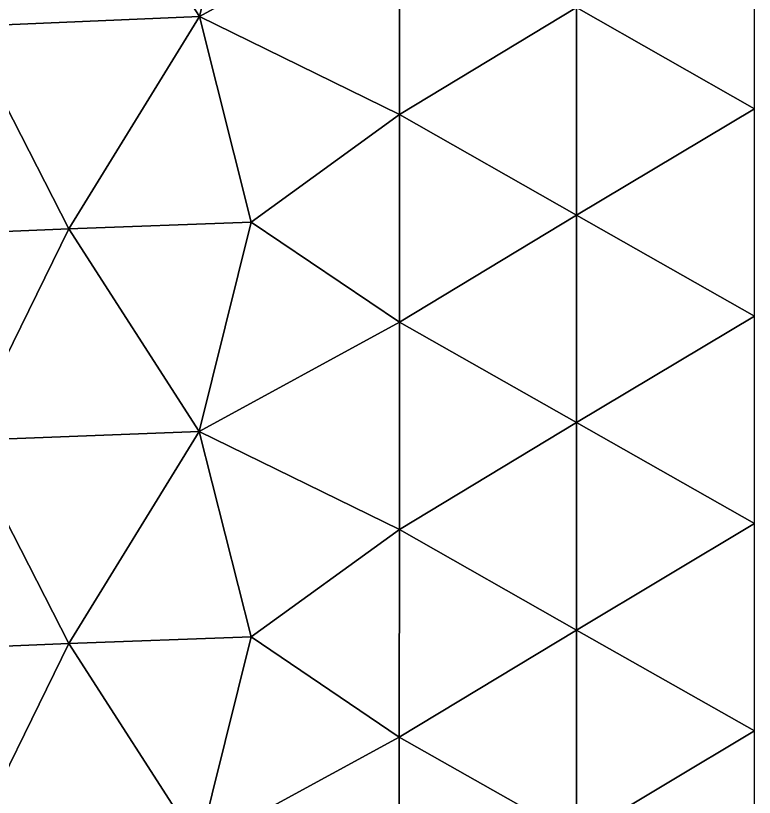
# Model space of a CAD drawing. Header units: metres. Extents: x 0 to 72, y -280 to 0.
# Drawn here: x 36.26 to 72.5, y -140.84 to -102.5 of the extents above; entities that cross this region are included whole.
import ezdxf

# ---------------------------------------------------------------- set-up
doc = ezdxf.new("R2010")
doc.units = ezdxf.units.M

msp = doc.modelspace()

# ---------------------------------------------------------------- linework, layer by layer
at = {"layer": 'layer', "color": 0}
for points in [[(45.274, -102.549), (47.8108, -92.2341), (38.866, -92.627)], [(45.274, -102.549), (55.0876, -97.1603), (47.8108, -92.2341)], [(33.7873, -103.037), (38.866, -92.627), (27.8989, -93.2219)], [(45.274, -102.549), (38.866, -92.627), (33.7873, -103.037)], [(72.5, -107.067), (72.5, -96.8947), (63.775, -102.106)], [(55.0874, -107.356), (55.0876, -97.1603), (45.274, -102.549)], [(55.0874, -107.356), (63.775, -102.106), (55.0876, -97.1603)], [(63.774, -112.288), (63.775, -102.106), (55.0874, -107.356)], [(63.774, -112.288), (72.5, -107.067), (63.775, -102.106)], [(38.874, -112.952), (45.274, -102.549), (33.7873, -103.037)], [(47.8203, -112.625), (45.274, -102.549), (38.874, -112.952)], [(47.8203, -112.625), (55.0874, -107.356), (45.274, -102.549)], [(38.874, -112.952), (33.7873, -103.037), (27.8812, -113.42)], [(72.5, -117.24), (72.5, -107.067), (63.774, -112.288)], [(55.0859, -117.534), (55.0874, -107.356), (47.8203, -112.625)], [(55.0859, -117.534), (63.774, -112.288), (55.0874, -107.356)], [(63.7732, -122.463), (63.774, -112.288), (55.0859, -117.534)], [(63.7732, -122.463), (72.5, -117.24), (63.774, -112.288)], [(45.2705, -122.897), (47.8203, -112.625), (38.874, -112.952)], [(45.2705, -122.897), (55.0859, -117.534), (47.8203, -112.625)], [(33.7722, -123.345), (38.874, -112.952), (27.8812, -113.42)], [(45.2705, -122.897), (38.874, -112.952), (33.7722, -123.345)], [(72.5, -127.412), (72.5, -117.24), (63.7732, -122.463)], [(55.0844, -127.709), (55.0859, -117.534), (45.2705, -122.897)], [(55.0844, -127.709), (63.7732, -122.463), (55.0859, -117.534)], [(63.7726, -132.637), (63.7732, -122.463), (55.0844, -127.709)], [(63.7726, -132.637), (72.5, -127.412), (63.7732, -122.463)], [(38.8647, -133.293), (45.2705, -122.897), (33.7722, -123.345)], [(47.8157, -132.972), (45.2705, -122.897), (38.8647, -133.293)], [(47.8157, -132.972), (55.0844, -127.709), (45.2705, -122.897)], [(38.8647, -133.293), (33.7722, -123.345), (27.8667, -133.758)], [(72.5, -137.585), (72.5, -127.412), (63.7726, -132.637)], [(55.083, -137.882), (55.0844, -127.709), (47.8157, -132.972)], [(55.083, -137.882), (63.7726, -132.637), (55.0844, -127.709)], [(63.7719, -142.809), (63.7726, -132.637), (55.083, -137.882)], [(63.7719, -142.809), (72.5, -137.585), (63.7726, -132.637)], [(45.2653, -143.243), (47.8157, -132.972), (38.8647, -133.293)], [(45.2653, -143.243), (55.083, -137.882), (47.8157, -132.972)], [(33.7645, -143.697), (38.8647, -133.293), (27.8667, -133.758)], [(45.2653, -143.243), (38.8647, -133.293), (33.7645, -143.697)], [(72.5, -147.757), (72.5, -137.585), (63.7719, -142.809)], [(55.0816, -148.054), (55.083, -137.882), (45.2653, -143.243)], [(55.0816, -148.054), (63.7719, -142.809), (55.083, -137.882)]]:
    msp.add_3dface(points, dxfattribs=at)

doc.saveas('drawing.dxf')
